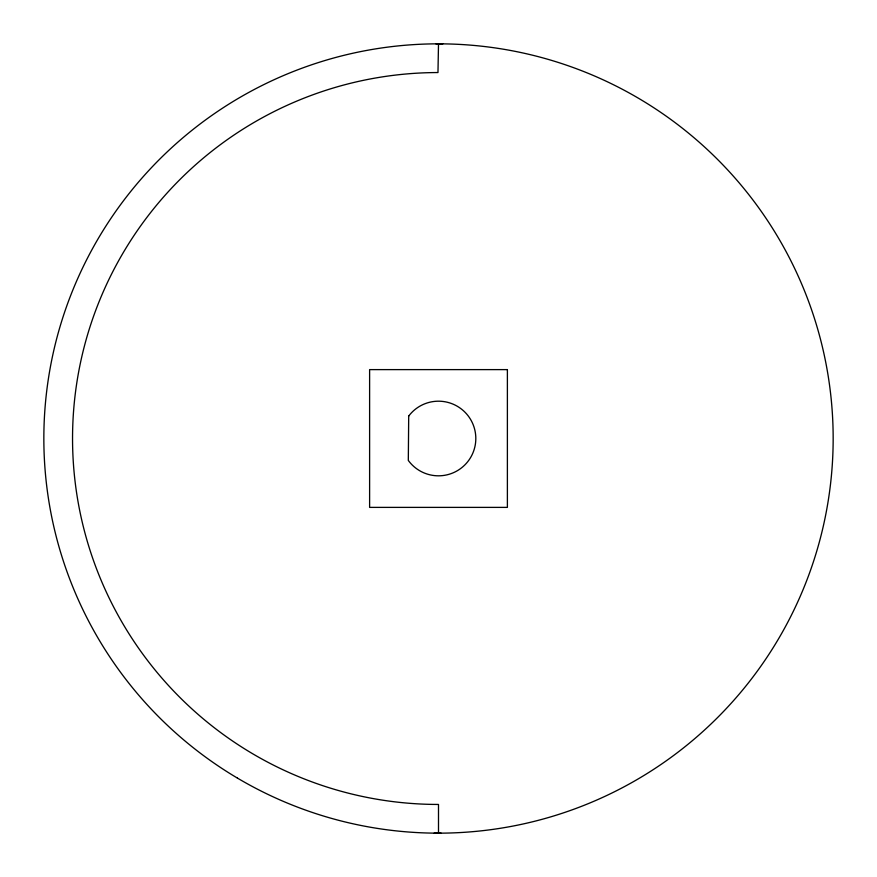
<?xml version="1.0" encoding="UTF-8"?>
<svg xmlns="http://www.w3.org/2000/svg" width="877" height="877" viewBox="0 0 877 877"><rect width="100%" height="100%" fill="white"/><g stroke="black" fill="none" stroke-linecap="round" stroke-linejoin="round"><path stroke-width="1.32" d="M435.924 43.85L442.819 43.861M434.181 833.139L441.076 833.15M438.5 43.861L437.974 72.55A365.961 365.961 0 0 0 72.55 435.836A365.961 365.961 0 0 0 432.635 804.406L438.5 804.45L438.5 833.139M408.704 416.049L408.309 460.436A37.316 37.316 0 0 0 463.308 466.378A37.316 37.316 0 0 0 463.79 411.061A37.316 37.316 0 0 0 408.704 416.049M507.388 369.612L369.612 369.612L369.612 507.388L507.388 507.388L507.388 369.612M237.448 778.107A394.661 394.661 0 0 0 833.139 442.819A394.661 394.661 0 0 0 244.924 94.573A394.661 394.661 0 0 0 237.448 778.107"/></g></svg>
